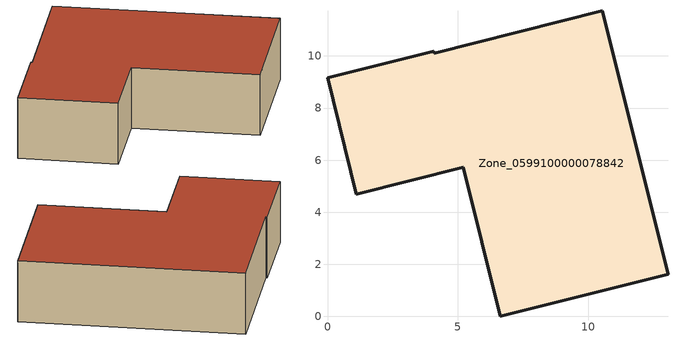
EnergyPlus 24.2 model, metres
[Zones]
Zone_0599100000078842
 floor ground (C_G): 10.54,11.74 13.07,1.62 6.63,0 5.21,5.72 1.11,4.69 0,9.16 4.08,10.18 4.09,10.1 z0
 wall outside (C_F): 4.08,10.18 0,9.16 1.11,4.69 5.21,5.72 6.63,0 13.07,1.62 10.54,11.74 4.09,10.1 4.08,10.18 z0:2.98
 roof outside (C_R): 10.54,11.74 4.09,10.1 4.08,10.18 0,9.16 1.11,4.69 5.21,5.72 6.63,0 13.07,1.62 z2.98
[BUILDING]
Pand.0599100000078842: North Axis=0; Terrain=City; Loads Convergence Tolerance Value=0.04; Temperature Convergence Tolerance Value=0.4; Solar Distribution=FullExterior; Maximum Number of Warmup Days=25; Minimum Number of Warmup Days=1
[Site:Location]
Rotterdam.The.Hague.AP_ZH_NLD Design_Conditions: Latitude=51.96; Longitude=4.45; Time Zone=1; Elevation=-4.5
[SITE:GROUNDTEMPERATURE:BUILDINGSURFACE]
18, 18, 18, 18, 18, 18, 18, 18, 18, 18, 18, 18
[MATERIAL] Thermal Absorptance=0.9; Solar Absorptance=0.7; Visible Absorptance=0.7
Name | Roughness | Thickness | Conductivity | Density | Specific Heat
G.TI.1975-1991 | MediumSmooth | 0.15 | 0.288461 | 540 | 1210
F.TI.1975-1991 | Rough | 0.3 | 0.230769 | 1920 | 840
R.TI.1975-1991 | MediumRough | 0.2 | 0.153846 | 1500 | 1000
[CONSTRUCTION]
C_G: G.TI.1975-1991
C_F: F.TI.1975-1991
C_R: R.TI.1975-1991
[ZONE]
Zone_0599100000078842: Type=1; Multiplier=1; Ceiling Height=Autocalculate; Volume=Autocalculate; Floor Area=autocalculate; Part of Total Floor Area=Yes
[ZONEINFILTRATION:DESIGNFLOWRATE]
Infil_Zone_0599100000078842: Zone or ZoneList or Space or SpaceList=Zone_0599100000078842; Schedule=AlwaysOn; Design Flow Rate Calculation Method=Flow/Area; Flow Rate per Floor Area=0.003; Constant Term Coefficient=1; Temperature Term Coefficient=0; Velocity Term Coefficient=0; Velocity Squared Term Coefficient=0
[HVACTEMPLATE:ZONE:IDEALLOADSAIRSYSTEM]
Zone_0599100000078842: Maximum Heating Supply Air Temperature=50; Minimum Cooling Supply Air Temperature=13; Maximum Heating Supply Air Humidity Ratio=0.0156; Minimum Cooling Supply Air Humidity Ratio=0.0077; Heating Limit=NoLimit; Cooling Limit=NoLimit; Dehumidification Control Type=ConstantSensibleHeatRatio; Cooling Sensible Heat Ratio=0.7; Dehumidification Setpoint=60; Humidification Control Type=None; Humidification Setpoint=30; Outdoor Air Method=None; Outdoor Air Flow Rate per Person=0.00944; Outdoor Air Flow Rate per Zone Floor Area=0; Outdoor Air Flow Rate per Zone=0; Demand Controlled Ventilation Type=None; Outdoor Air Economizer Type=NoEconomizer; Heat Recovery Type=None; Sensible Heat Recovery Effectiveness=0.7; Latent Heat Recovery Effectiveness=0.65
[ZONECONTROL:THERMOSTAT]
ThermostatControl_Zone_0599100000078842: Zone or ZoneList=Zone_0599100000078842; Control Type Schedule=DualSetpointControlType; Control 1=Thermostat_Zone_0599100000078842; Temperature Difference Between Cutout And Setpoint=0
[THERMOSTATSETPOINT:DUALSETPOINT]
Thermostat_Zone_0599100000078842: Heating Setpoint Temperature Schedule=HeatingSetpoint_Zone_0599100000078842; Cooling Setpoint Temperature Schedule=CoolingSetpoint_Zone_0599100000078842
[SCHEDULE:COMPACT]
HeatingSetpoint_Zone_0599100000078842: Through: 12/31, For: AllDays, Until: 24:00, 21
CoolingSetpoint_Zone_0599100000078842: Through: 12/31, For: AllDays, Until: 24:00, 24
DualSetpointControlType: Through: 12/31, For: AllDays, Until: 24:00, 4
AlwaysOn: Through: 12/31, For: AllDays, Until: 24:00, 1
